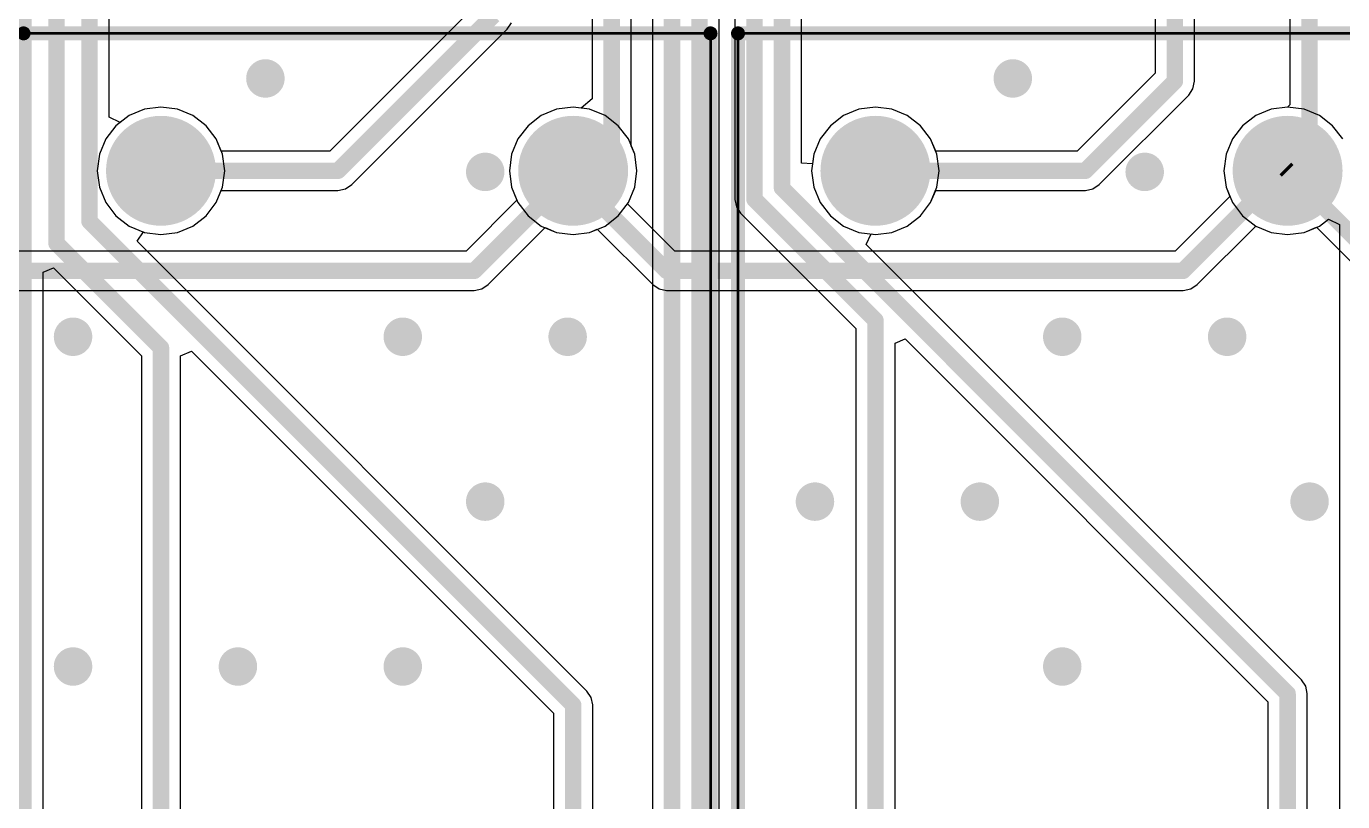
# Model space of a CAD drawing. Header units: millimetres. Extents: x 59 to 152, y 30 to 146.
# Drawn here: x 113.65 to 137.6, y 98.54 to 112.65 of the extents above; entities that cross this region are included whole.
import ezdxf

# ---------------------------------------------------------------- set-up
doc = ezdxf.new("R2010")
doc.units = ezdxf.units.MM
for name, color, linetype in [('BottomLayer', 5, 'Continuous'), ('BottomSolder', 6, 'Continuous'), ('Mechanical1', 6, 'Continuous'), ('Mechanical15', 56, 'Continuous'), ('Mechanical2', 216, 'Continuous'), ('MultiLayer', 9, 'Continuous'), ('PadHoleLayer', 156, 'Continuous'), ('TopLayer', 1, 'Continuous'), ('TopOverlay', 2, 'Continuous'), ('TopSolder', 216, 'Continuous'), ('ViaHoleLayer', 16, 'Continuous')]:
    doc.layers.add(name, color=color, linetype=linetype)

# ---------------------------------------------------------------- blocks, each defined once
blk = doc.blocks.new('S______RTE24024_243')
at = {"layer": 'BottomLayer', "const_width": 0.95}
for points in [[(-13.175, 3.75, 1), (-12.225, 3.75, 1)], [(-13.175, -3.75, 1), (-12.225, -3.75, 1)]]:
    blk.add_lwpolyline(points, format="xyb", close=True, dxfattribs=at)
at = {"layer": 'BottomSolder', "const_width": 1}
for points in [[(-13.2, 3.75, 1), (-12.2, 3.75, 1)], [(-13.2, -3.75, 1), (-12.2, -3.75, 1)]]:
    blk.add_lwpolyline(points, format="xyb", close=True, dxfattribs=at)
at = {"layer": 'Mechanical1', "const_width": 0.05}
for points in [[(-15.2, -6.25), (-15.2, 6.25)], [(15.2, -6.25), (-15.2, -6.25)]]:
    blk.add_lwpolyline(points, dxfattribs=at)
at = {"layer": 'Mechanical1', "const_width": 0.025}
blk.add_lwpolyline([(-15.212, -6.25, 1), (-15.188, -6.25, 1)], format="xyb", close=True, dxfattribs=at)
blk.add_lwpolyline([(-15.212, -6.25, 1), (-15.188, -6.25, 1)], format="xyb", close=True, dxfattribs=at)
at = {"layer": 'Mechanical15', "const_width": 0.05}
for points in [[(-15.2, -6.25), (-15.2, 6.25)], [(15.2, -6.25), (-15.2, -6.25)]]:
    blk.add_lwpolyline(points, dxfattribs=at)
at = {"layer": 'Mechanical15', "const_width": 0.025}
blk.add_lwpolyline([(-15.212, -6.25, 1), (-15.188, -6.25, 1)], format="xyb", close=True, dxfattribs=at)
blk.add_lwpolyline([(-15.212, -6.25, 1), (-15.188, -6.25, 1)], format="xyb", close=True, dxfattribs=at)
at = {"layer": 'Mechanical2', "const_width": 0.05}
for points in [[(-15.2, -6.25), (-15.2, 6.25)], [(15.2, -6.25), (-15.2, -6.25)]]:
    blk.add_lwpolyline(points, dxfattribs=at)
at = {"layer": 'Mechanical2', "const_width": 0.025}
blk.add_lwpolyline([(-15.212, -6.25, 1), (-15.188, -6.25, 1)], format="xyb", close=True, dxfattribs=at)
blk.add_lwpolyline([(-15.212, -6.25, 1), (-15.188, -6.25, 1)], format="xyb", close=True, dxfattribs=at)
at = {"layer": 'MultiLayer', "const_width": 0.95}
for points in [[(-13.175, 3.75, 1), (-12.225, 3.75, 1)], [(-13.175, -3.75, 1), (-12.225, -3.75, 1)]]:
    blk.add_lwpolyline(points, format="xyb", close=True, dxfattribs=at)
at = {"layer": 'PadHoleLayer', "const_width": 0.65}
for points in [[(-13.025, 3.75, 1), (-12.375, 3.75, 1)], [(-13.025, -3.75, 1), (-12.375, -3.75, 1)]]:
    blk.add_lwpolyline(points, format="xyb", close=True, dxfattribs=at)
at = {"layer": 'TopLayer', "const_width": 0.95}
for points in [[(-13.175, 3.75, 1), (-12.225, 3.75, 1)], [(-13.175, -3.75, 1), (-12.225, -3.75, 1)]]:
    blk.add_lwpolyline(points, format="xyb", close=True, dxfattribs=at)
at = {"layer": 'TopOverlay', "const_width": 0.254}
for points in [[(-15.2, -6.25), (-15.2, 6.25)], [(15.2, -6.25), (-15.2, -6.25)]]:
    blk.add_lwpolyline(points, dxfattribs=at)
at = {"layer": 'TopOverlay', "const_width": 0.127}
blk.add_lwpolyline([(-15.264, -6.25, 1), (-15.137, -6.25, 1)], format="xyb", close=True, dxfattribs=at)
blk.add_lwpolyline([(-15.264, -6.25, 1), (-15.137, -6.25, 1)], format="xyb", close=True, dxfattribs=at)
at = {"layer": 'TopSolder', "const_width": 1}
for points in [[(-13.2, 3.75, 1), (-12.2, 3.75, 1)], [(-13.2, -3.75, 1), (-12.2, -3.75, 1)]]:
    blk.add_lwpolyline(points, format="xyb", close=True, dxfattribs=at)
blk = doc.blocks.new('S______RTE24024_331')
at = {"layer": 'BottomLayer', "const_width": 0.95}
for points in [[(-13.175, 3.75, 1), (-12.225, 3.75, 1)], [(-13.175, -3.75, 1), (-12.225, -3.75, 1)]]:
    blk.add_lwpolyline(points, format="xyb", close=True, dxfattribs=at)
at = {"layer": 'BottomSolder', "const_width": 1}
for points in [[(-13.2, 3.75, 1), (-12.2, 3.75, 1)], [(-13.2, -3.75, 1), (-12.2, -3.75, 1)]]:
    blk.add_lwpolyline(points, format="xyb", close=True, dxfattribs=at)
at = {"layer": 'Mechanical1', "const_width": 0.05}
for points in [[(15.2, 6.25), (-15.2, 6.25)], [(-15.2, -6.25), (-15.2, 6.25)]]:
    blk.add_lwpolyline(points, dxfattribs=at)
at = {"layer": 'Mechanical1', "const_width": 0.025}
blk.add_lwpolyline([(-15.212, 6.25, 1), (-15.188, 6.25, 1)], format="xyb", close=True, dxfattribs=at)
blk.add_lwpolyline([(-15.212, 6.25, 1), (-15.188, 6.25, 1)], format="xyb", close=True, dxfattribs=at)
at = {"layer": 'Mechanical15', "const_width": 0.05}
for points in [[(15.2, 6.25), (-15.2, 6.25)], [(-15.2, -6.25), (-15.2, 6.25)]]:
    blk.add_lwpolyline(points, dxfattribs=at)
at = {"layer": 'Mechanical15', "const_width": 0.025}
blk.add_lwpolyline([(-15.212, 6.25, 1), (-15.188, 6.25, 1)], format="xyb", close=True, dxfattribs=at)
blk.add_lwpolyline([(-15.212, 6.25, 1), (-15.188, 6.25, 1)], format="xyb", close=True, dxfattribs=at)
at = {"layer": 'Mechanical2', "const_width": 0.05}
for points in [[(-15.2, -6.25), (-15.2, 6.25)], [(15.2, 6.25), (-15.2, 6.25)]]:
    blk.add_lwpolyline(points, dxfattribs=at)
at = {"layer": 'Mechanical2', "const_width": 0.025}
blk.add_lwpolyline([(-15.212, 6.25, 1), (-15.188, 6.25, 1)], format="xyb", close=True, dxfattribs=at)
blk.add_lwpolyline([(-15.212, 6.25, 1), (-15.188, 6.25, 1)], format="xyb", close=True, dxfattribs=at)
at = {"layer": 'MultiLayer', "const_width": 0.95}
for points in [[(-13.175, 3.75, 1), (-12.225, 3.75, 1)], [(-13.175, -3.75, 1), (-12.225, -3.75, 1)]]:
    blk.add_lwpolyline(points, format="xyb", close=True, dxfattribs=at)
at = {"layer": 'PadHoleLayer', "const_width": 0.65}
for points in [[(-13.025, 3.75, 1), (-12.375, 3.75, 1)], [(-13.025, -3.75, 1), (-12.375, -3.75, 1)]]:
    blk.add_lwpolyline(points, format="xyb", close=True, dxfattribs=at)
at = {"layer": 'TopLayer', "const_width": 0.95}
for points in [[(-13.175, 3.75, 1), (-12.225, 3.75, 1)], [(-13.175, -3.75, 1), (-12.225, -3.75, 1)]]:
    blk.add_lwpolyline(points, format="xyb", close=True, dxfattribs=at)
at = {"layer": 'TopOverlay', "const_width": 0.254}
for points in [[(-15.2, -6.25), (-15.2, 6.25)], [(15.2, 6.25), (-15.2, 6.25)], [(15.2, -6.25), (-15.2, -6.25)]]:
    blk.add_lwpolyline(points, dxfattribs=at)
at = {"layer": 'TopOverlay', "const_width": 0.127}
for points in [[(-15.264, 6.25, 1), (-15.137, 6.25, 1)], [(-15.264, 6.25, 1), (-15.137, 6.25, 1)], [(-15.264, -6.25, 1), (-15.137, -6.25, 1)], [(-15.264, -6.25, 1), (-15.137, -6.25, 1)]]:
    blk.add_lwpolyline(points, format="xyb", close=True, dxfattribs=at)
at = {"layer": 'TopSolder', "const_width": 1}
for points in [[(-13.2, 3.75, 1), (-12.2, 3.75, 1)], [(-13.2, -3.75, 1), (-12.2, -3.75, 1)]]:
    blk.add_lwpolyline(points, format="xyb", close=True, dxfattribs=at)

msp = doc.modelspace()

# ---------------------------------------------------------------- linework, layer by layer
at = {"layer": 'BottomLayer'}
for p, q in [((115.8, 111.14), (115.52, 111.025)), ((116.1, 111.18), (115.8, 111.14)), ((116.4, 111.14), (116.1, 111.18)), ((116.68, 111.025), (116.4, 111.14)), ((123.3, 111.14), (123.02, 111.025)), ((123.6, 111.18), (123.3, 111.14)), ((123.9, 111.14), (123.6, 111.18)), ((124.18, 111.025), (123.9, 111.14)), ((128.8, 111.14), (128.52, 111.025)), ((129.1, 111.18), (128.8, 111.14)), ((129.4, 111.14), (129.1, 111.18)), ((129.68, 111.025), (129.4, 111.14)), ((136.3, 111.14), (136.02, 111.025)), ((136.6, 111.18), (136.3, 111.14)), ((136.9, 111.14), (136.6, 111.18)), ((137.18, 111.025), (136.9, 111.14)), ((115.52, 111.025), (115.28, 110.84)), ((116.92, 110.84), (116.68, 111.025)), ((123.02, 111.025), (122.78, 110.84)), ((124.42, 110.84), (124.18, 111.025)), ((128.52, 111.025), (128.28, 110.84)), ((129.92, 110.84), (129.68, 111.025)), ((136.02, 111.025), (135.78, 110.84)), ((137.42, 110.84), (137.18, 111.025)), ((115.28, 110.84), (115.095, 110.6)), ((117.105, 110.6), (116.92, 110.84)), ((122.78, 110.84), (122.595, 110.6)), ((124.605, 110.6), (124.42, 110.84)), ((128.28, 110.84), (128.095, 110.6)), ((130.105, 110.6), (129.92, 110.84)), ((135.78, 110.84), (135.595, 110.6)), ((137.605, 110.6), (137.42, 110.84)), ((115.095, 110.6), (114.98, 110.32)), ((117.22, 110.32), (117.105, 110.6)), ((122.595, 110.6), (122.48, 110.32)), ((124.72, 110.32), (124.605, 110.6)), ((128.095, 110.6), (127.98, 110.32)), ((130.22, 110.32), (130.105, 110.6)), ((135.595, 110.6), (135.48, 110.32)), ((114.98, 110.32), (114.94, 110.02)), ((117.26, 110.02), (117.22, 110.32)), ((122.48, 110.32), (122.44, 110.02)), ((124.76, 110.02), (124.72, 110.32)), ((127.98, 110.32), (127.94, 110.02)), ((130.26, 110.02), (130.22, 110.32)), ((135.48, 110.32), (135.44, 110.02)), ((114.94, 110.02), (114.98, 109.72)), ((117.22, 109.72), (117.26, 110.02)), ((122.44, 110.02), (122.48, 109.72)), ((124.72, 109.72), (124.76, 110.02)), ((127.94, 110.02), (127.98, 109.72)), ((130.22, 109.72), (130.26, 110.02)), ((135.44, 110.02), (135.48, 109.72)), ((114.98, 109.72), (115.095, 109.44)), ((117.105, 109.44), (117.22, 109.72)), ((122.48, 109.72), (122.578, 109.483)), ((124.605, 109.44), (124.72, 109.72)), ((127.98, 109.72), (128.095, 109.44)), ((130.105, 109.44), (130.22, 109.72)), ((135.48, 109.72), (135.549, 109.553)), ((122.578, 109.483), (121.652, 108.557)), ((135.549, 109.553), (134.552, 108.557)), ((115.095, 109.44), (115.28, 109.2)), ((116.92, 109.2), (117.105, 109.44)), ((124.587, 109.417), (124.605, 109.44)), ((125.448, 108.557), (124.587, 109.417)), ((128.095, 109.44), (128.28, 109.2)), ((129.92, 109.2), (130.105, 109.44)), ((115.28, 109.2), (115.52, 109.015)), ((115.52, 109.015), (115.8, 108.9)), ((116.4, 108.9), (116.68, 109.015)), ((116.68, 109.015), (116.92, 109.2)), ((122.052, 107.948), (123.091, 108.986)), ((123.091, 108.986), (123.3, 108.9)), ((128.28, 109.2), (128.52, 109.015)), ((128.52, 109.015), (128.8, 108.9)), ((129.4, 108.9), (129.68, 109.015)), ((129.68, 109.015), (129.92, 109.2)), ((134.952, 107.948), (136.02, 109.015)), ((136.02, 109.015), (136.3, 108.9)), ((136.9, 108.9), (137.123, 108.992)), ((137.123, 108.992), (138.343, 107.772)), ((115.8, 108.9), (116.1, 108.86)), ((116.1, 108.86), (116.4, 108.9)), ((123.3, 108.9), (123.6, 108.86)), ((123.6, 108.86), (123.9, 108.9)), ((123.9, 108.9), (124.038, 108.957)), ((124.038, 108.957), (125.048, 107.948)), ((128.8, 108.9), (129.1, 108.86)), ((129.1, 108.86), (129.4, 108.9)), ((136.3, 108.9), (136.6, 108.86)), ((136.6, 108.86), (136.9, 108.9)), ((121.652, 108.557), (112.348, 108.557)), ((134.552, 108.557), (125.448, 108.557)), ((112.2, 107.843), (121.8, 107.843)), ((121.8, 107.843), (121.937, 107.87)), ((121.937, 107.87), (122.052, 107.948)), ((125.048, 107.948), (125.163, 107.87)), ((125.163, 107.87), (125.3, 107.843)), ((125.3, 107.843), (134.7, 107.843)), ((134.7, 107.843), (134.837, 107.87)), ((134.837, 107.87), (134.952, 107.948))]:
    msp.add_line(p, q, dxfattribs=at)
for points, const_width in [([(117.85, 111.7, 1), (118.15, 111.7, 1)], 0.3), ([(131.45, 111.7, 1), (131.75, 111.7, 1)], 0.3), ([(121.85, 110, 1), (122.15, 110, 1)], 0.3), ([(133.85, 110, 1), (134.15, 110, 1)], 0.3), ([(136.485, 110.06, 1), (136.635, 110.06, 1)], 0.15), ([(136.485, 110.06, 1), (136.635, 110.06, 1)], 0.15), ([(123.475, 109.95, 1), (123.625, 109.95, 1)], 0.15), ([(123.475, 109.95, 1), (123.625, 109.95, 1)], 0.15), ([(136.525, 110.02, 1), (136.675, 110.02, 1)], 0.15), ([(136.525, 110.02, 1), (136.675, 110.02, 1)], 0.15), ([(121.725, 108.2, 1), (121.875, 108.2, 1)], 0.15), ([(121.725, 108.2, 1), (121.875, 108.2, 1)], 0.15), ([(125.225, 108.2, 1), (125.375, 108.2, 1)], 0.15), ([(125.225, 108.2, 1), (125.375, 108.2, 1)], 0.15), ([(134.625, 108.2, 1), (134.775, 108.2, 1)], 0.15), ([(134.625, 108.2, 1), (134.775, 108.2, 1)], 0.15), ([(114.35, 107, 1), (114.65, 107, 1)], 0.3), ([(120.35, 107, 1), (120.65, 107, 1)], 0.3), ([(123.35, 107, 1), (123.65, 107, 1)], 0.3), ([(132.35, 107, 1), (132.65, 107, 1)], 0.3), ([(135.35, 107, 1), (135.65, 107, 1)], 0.3), ([(121.85, 104, 1), (122.15, 104, 1)], 0.3), ([(127.85, 104, 1), (128.15, 104, 1)], 0.3), ([(130.85, 104, 1), (131.15, 104, 1)], 0.3), ([(136.85, 104, 1), (137.15, 104, 1)], 0.3), ([(114.35, 101, 1), (114.65, 101, 1)], 0.3), ([(117.35, 101, 1), (117.65, 101, 1)], 0.3), ([(120.35, 101, 1), (120.65, 101, 1)], 0.3), ([(132.35, 101, 1), (132.65, 101, 1)], 0.3)]:
    msp.add_lwpolyline(points, format="xyb", close=True, dxfattribs=dict(at, const_width=const_width))
at = {"layer": 'BottomLayer', "const_width": 0.3}
for points in [[(134.7, 108.2), (136.56, 110.06)], [(136.56, 110.06), (136.6, 110.02)], [(121.8, 108.2), (123.55, 109.95)], [(123.55, 109.95), (125.3, 108.2)], [(136.6, 110.02), (138.7, 107.92)], [(112.2, 108.2), (121.8, 108.2)], [(125.3, 108.2), (134.7, 108.2)]]:
    msp.add_lwpolyline(points, dxfattribs=at)
at = {"layer": 'BottomSolder', "const_width": 0.35}
for points in [[(117.825, 111.7, 1), (118.175, 111.7, 1)], [(131.425, 111.7, 1), (131.775, 111.7, 1)], [(121.825, 110, 1), (122.175, 110, 1)], [(133.825, 110, 1), (134.175, 110, 1)], [(114.325, 107, 1), (114.675, 107, 1)], [(120.325, 107, 1), (120.675, 107, 1)], [(123.325, 107, 1), (123.675, 107, 1)], [(132.325, 107, 1), (132.675, 107, 1)], [(135.325, 107, 1), (135.675, 107, 1)], [(121.825, 104, 1), (122.175, 104, 1)], [(127.825, 104, 1), (128.175, 104, 1)], [(130.825, 104, 1), (131.175, 104, 1)], [(136.825, 104, 1), (137.175, 104, 1)], [(114.325, 101, 1), (114.675, 101, 1)], [(117.325, 101, 1), (117.675, 101, 1)], [(120.325, 101, 1), (120.675, 101, 1)], [(132.325, 101, 1), (132.675, 101, 1)]]:
    msp.add_lwpolyline(points, format="xyb", close=True, dxfattribs=at)
at = {"layer": 'MultiLayer', "const_width": 0.3}
for points in [[(117.85, 111.7, 1), (118.15, 111.7, 1)], [(131.45, 111.7, 1), (131.75, 111.7, 1)], [(121.85, 110, 1), (122.15, 110, 1)], [(133.85, 110, 1), (134.15, 110, 1)], [(114.35, 107, 1), (114.65, 107, 1)], [(120.35, 107, 1), (120.65, 107, 1)], [(123.35, 107, 1), (123.65, 107, 1)], [(132.35, 107, 1), (132.65, 107, 1)], [(135.35, 107, 1), (135.65, 107, 1)], [(121.85, 104, 1), (122.15, 104, 1)], [(127.85, 104, 1), (128.15, 104, 1)], [(130.85, 104, 1), (131.15, 104, 1)], [(136.85, 104, 1), (137.15, 104, 1)], [(114.35, 101, 1), (114.65, 101, 1)], [(117.35, 101, 1), (117.65, 101, 1)], [(120.35, 101, 1), (120.65, 101, 1)], [(132.35, 101, 1), (132.65, 101, 1)]]:
    msp.add_lwpolyline(points, format="xyb", close=True, dxfattribs=at)
at = {"layer": 'TopLayer'}
for p, q in [((126.257, 92.1), (126.257, 123.596)), ((126.543, 117.007), (126.543, 109.5)), ((127.757, 110.161), (127.757, 116.652)), ((115.157, 110.997), (115.157, 116.052)), ((134.191, 114.527), (134.191, 111.796)), ((134.905, 111.648), (134.905, 114.527)), ((123.943, 113.091), (123.943, 111.329)), ((124.657, 110.474), (124.657, 113.091)), ((125.043, 113.091), (125.043, 94.8)), ((136.643, 113.091), (136.643, 111.218)), ((121.793, 112.998), (119.172, 110.377)), ((119.572, 109.768), (122.402, 112.598)), ((122.402, 112.598), (122.48, 112.713)), ((134.191, 111.796), (132.772, 110.377)), ((134.878, 111.512), (134.905, 111.648)), ((133.172, 109.768), (134.8, 111.396)), ((134.8, 111.396), (134.878, 111.512)), ((115.8, 111.14), (115.52, 111.025)), ((116.1, 111.18), (115.8, 111.14)), ((116.4, 111.14), (116.1, 111.18)), ((116.68, 111.025), (116.4, 111.14)), ((123.3, 111.14), (123.02, 111.025)), ((123.6, 111.18), (123.3, 111.14)), ((123.743, 111.161), (123.6, 111.18)), ((123.943, 111.329), (123.743, 111.161)), ((128.8, 111.14), (128.52, 111.025)), ((129.1, 111.18), (128.8, 111.14)), ((129.4, 111.14), (129.1, 111.18)), ((129.68, 111.025), (129.4, 111.14)), ((136.3, 111.14), (136.02, 111.025)), ((136.6, 111.18), (136.3, 111.14)), ((136.643, 111.218), (136.6, 111.18)), ((115.357, 110.899), (115.157, 110.997)), ((115.52, 111.025), (115.357, 110.899)), ((116.92, 110.84), (116.68, 111.025)), ((123.02, 111.025), (122.78, 110.84)), ((128.52, 111.025), (128.28, 110.84)), ((129.92, 110.84), (129.68, 111.025)), ((136.02, 111.025), (135.78, 110.84)), ((117.105, 110.6), (116.92, 110.84)), ((122.78, 110.84), (122.595, 110.6)), ((128.28, 110.84), (128.095, 110.6)), ((130.105, 110.6), (129.92, 110.84)), ((135.78, 110.84), (135.595, 110.6)), ((117.197, 110.377), (117.105, 110.6)), ((122.595, 110.6), (122.48, 110.32)), ((124.72, 110.32), (124.657, 110.474)), ((128.095, 110.6), (127.98, 110.32)), ((130.197, 110.377), (130.105, 110.6)), ((135.595, 110.6), (135.48, 110.32)), ((119.172, 110.377), (117.197, 110.377)), ((122.48, 110.32), (122.44, 110.02)), ((124.76, 110.02), (124.72, 110.32)), ((127.98, 110.32), (127.957, 110.147)), ((132.772, 110.377), (130.197, 110.377)), ((135.48, 110.32), (135.44, 110.02)), ((122.44, 110.02), (122.48, 109.72)), ((124.72, 109.72), (124.76, 110.02)), ((127.957, 110.147), (127.757, 110.161)), ((135.44, 110.02), (135.48, 109.72)), ((119.457, 109.69), (119.572, 109.768)), ((122.48, 109.72), (122.595, 109.44)), ((124.605, 109.44), (124.72, 109.72)), ((133.057, 109.69), (133.172, 109.768)), ((135.48, 109.72), (135.595, 109.44)), ((117.105, 109.44), (117.197, 109.663)), ((117.197, 109.663), (119.32, 109.663)), ((119.32, 109.663), (119.457, 109.69)), ((126.543, 109.5), (126.57, 109.363)), ((130.105, 109.44), (130.197, 109.663)), ((130.197, 109.663), (132.92, 109.663)), ((132.92, 109.663), (133.057, 109.69)), ((116.92, 109.2), (117.105, 109.44)), ((122.595, 109.44), (122.78, 109.2)), ((124.42, 109.2), (124.605, 109.44)), ((126.57, 109.363), (126.648, 109.248)), ((126.648, 109.248), (128.743, 107.152)), ((129.92, 109.2), (130.105, 109.44)), ((135.595, 109.44), (135.78, 109.2)), ((116.4, 108.9), (116.68, 109.015)), ((116.68, 109.015), (116.92, 109.2)), ((122.78, 109.2), (123.02, 109.015)), ((123.02, 109.015), (123.3, 108.9)), ((123.9, 108.9), (124.18, 109.015)), ((124.18, 109.015), (124.42, 109.2)), ((129.4, 108.9), (129.68, 109.015)), ((129.68, 109.015), (129.92, 109.2)), ((135.78, 109.2), (136.02, 109.015)), ((136.02, 109.015), (136.3, 108.9)), ((136.9, 108.9), (137.18, 109.015)), ((137.18, 109.015), (137.343, 109.141)), ((137.343, 109.141), (137.543, 109.043)), ((137.543, 109.043), (137.543, 95.757)), ((115.666, 108.738), (115.78, 108.908)), ((115.78, 108.908), (115.8, 108.9)), ((115.8, 108.9), (116.1, 108.86)), ((116.1, 108.86), (116.4, 108.9)), ((123.3, 108.9), (123.6, 108.86)), ((123.6, 108.86), (123.9, 108.9)), ((128.931, 108.681), (129.025, 108.87)), ((129.025, 108.87), (129.1, 108.86)), ((129.1, 108.86), (129.4, 108.9)), ((136.3, 108.9), (136.6, 108.86)), ((136.6, 108.86), (136.9, 108.9)), ((123.852, 100.552), (115.666, 108.738)), ((136.852, 100.759), (128.931, 108.681)), ((113.957, 108.177), (114.142, 108.254)), ((113.957, 92.8), (113.957, 108.177)), ((114.142, 108.254), (115.743, 106.652)), ((128.743, 107.152), (128.743, 95.877)), ((129.457, 106.884), (129.642, 106.961)), ((129.457, 95.877), (129.457, 106.884)), ((129.642, 106.961), (136.243, 100.359)), ((115.743, 106.652), (115.743, 95.877)), ((116.457, 106.656), (116.657, 106.738)), ((116.457, 95.877), (116.457, 106.656)), ((116.657, 106.738), (123.243, 100.152)), ((136.93, 100.644), (136.852, 100.759)), ((136.957, 100.507), (136.93, 100.644)), ((123.93, 100.437), (123.852, 100.552)), ((123.957, 100.3), (123.93, 100.437)), ((136.957, 95.877), (136.957, 100.507)), ((123.243, 100.152), (123.243, 95.877)), ((123.957, 95.877), (123.957, 100.3)), ((136.243, 100.359), (136.243, 95.877))]:
    msp.add_line(p, q, dxfattribs=at)
at = {"layer": 'TopLayer', "const_width": 0.3}
for points in [[(125.9, 92.1), (125.9, 127.2)], [(113.6, 92.8), (113.6, 126.9)], [(125.4, 94.8), (125.4, 126.2)], [(114.2, 108.7), (114.2, 118.026)], [(126.9, 109.5), (126.9, 117.007)], [(127.4, 109.707), (127.4, 116.8)], [(114.8, 109.1), (114.8, 116.2)], [(134.548, 111.648), (134.548, 115.027)], [(124.3, 110.22), (124.3, 113.85)], [(137, 110.12), (137, 113.85)], [(119.32, 110.02), (122.15, 112.85)], [(132.92, 110.02), (134.548, 111.648)], [(124.1, 110.02), (124.3, 110.22)], [(137, 110.12), (137.1, 110.02)], [(116.6, 110.02), (119.32, 110.02)], [(129.6, 110.02), (132.92, 110.02)], [(127.4, 109.707), (136.6, 100.507)], [(126.9, 109.5), (129.1, 107.3)], [(114.8, 109.1), (123.6, 100.3)], [(114.2, 108.7), (116.1, 106.8)], [(129.1, 95.28), (129.1, 107.3)], [(116.1, 95.28), (116.1, 106.8)], [(136.6, 95.28), (136.6, 100.507)], [(123.6, 95.28), (123.6, 100.3)]]:
    msp.add_lwpolyline(points, dxfattribs=at)
at = {"layer": 'TopLayer'}
for points, const_width in [([(117.85, 111.7, 1), (118.15, 111.7, 1)], 0.3), ([(131.45, 111.7, 1), (131.75, 111.7, 1)], 0.3), ([(134.473, 111.648, 1), (134.623, 111.648, 1)], 0.15), ([(134.473, 111.648, 1), (134.623, 111.648, 1)], 0.15), ([(121.85, 110, 1), (122.15, 110, 1)], 0.3), ([(124.225, 110.22, 1), (124.375, 110.22, 1)], 0.15), ([(124.225, 110.22, 1), (124.375, 110.22, 1)], 0.15), ([(133.85, 110, 1), (134.15, 110, 1)], 0.3), ([(136.925, 110.12, 1), (137.075, 110.12, 1)], 0.15), ([(136.925, 110.12, 1), (137.075, 110.12, 1)], 0.15), ([(116.525, 110.02, 1), (116.675, 110.02, 1)], 0.15), ([(119.245, 110.02, 1), (119.395, 110.02, 1)], 0.15), ([(119.245, 110.02, 1), (119.395, 110.02, 1)], 0.15), ([(124.025, 110.02, 1), (124.175, 110.02, 1)], 0.15), ([(129.525, 110.02, 1), (129.675, 110.02, 1)], 0.15), ([(132.845, 110.02, 1), (132.995, 110.02, 1)], 0.15), ([(132.845, 110.02, 1), (132.995, 110.02, 1)], 0.15), ([(137.025, 110.02, 1), (137.175, 110.02, 1)], 0.15), ([(127.325, 109.707, 1), (127.475, 109.707, 1)], 0.15), ([(127.325, 109.707, 1), (127.475, 109.707, 1)], 0.15), ([(126.825, 109.5, 1), (126.975, 109.5, 1)], 0.15), ([(126.825, 109.5, 1), (126.975, 109.5, 1)], 0.15), ([(114.725, 109.1, 1), (114.875, 109.1, 1)], 0.15), ([(114.725, 109.1, 1), (114.875, 109.1, 1)], 0.15), ([(114.125, 108.7, 1), (114.275, 108.7, 1)], 0.15), ([(114.125, 108.7, 1), (114.275, 108.7, 1)], 0.15), ([(129.025, 107.3, 1), (129.175, 107.3, 1)], 0.15), ([(129.025, 107.3, 1), (129.175, 107.3, 1)], 0.15), ([(114.35, 107, 1), (114.65, 107, 1)], 0.3), ([(120.35, 107, 1), (120.65, 107, 1)], 0.3), ([(123.35, 107, 1), (123.65, 107, 1)], 0.3), ([(132.35, 107, 1), (132.65, 107, 1)], 0.3), ([(135.35, 107, 1), (135.65, 107, 1)], 0.3), ([(116.025, 106.8, 1), (116.175, 106.8, 1)], 0.15), ([(116.025, 106.8, 1), (116.175, 106.8, 1)], 0.15), ([(121.85, 104, 1), (122.15, 104, 1)], 0.3), ([(127.85, 104, 1), (128.15, 104, 1)], 0.3), ([(130.85, 104, 1), (131.15, 104, 1)], 0.3), ([(136.85, 104, 1), (137.15, 104, 1)], 0.3), ([(114.35, 101, 1), (114.65, 101, 1)], 0.3), ([(117.35, 101, 1), (117.65, 101, 1)], 0.3), ([(120.35, 101, 1), (120.65, 101, 1)], 0.3), ([(132.35, 101, 1), (132.65, 101, 1)], 0.3), ([(136.525, 100.507, 1), (136.675, 100.507, 1)], 0.15), ([(136.525, 100.507, 1), (136.675, 100.507, 1)], 0.15), ([(123.525, 100.3, 1), (123.675, 100.3, 1)], 0.15), ([(123.525, 100.3, 1), (123.675, 100.3, 1)], 0.15)]:
    msp.add_lwpolyline(points, format="xyb", close=True, dxfattribs=dict(at, const_width=const_width))
at = {"layer": 'TopSolder', "const_width": 0.35}
for points in [[(117.825, 111.7, 1), (118.175, 111.7, 1)], [(131.425, 111.7, 1), (131.775, 111.7, 1)], [(121.825, 110, 1), (122.175, 110, 1)], [(133.825, 110, 1), (134.175, 110, 1)], [(114.325, 107, 1), (114.675, 107, 1)], [(120.325, 107, 1), (120.675, 107, 1)], [(123.325, 107, 1), (123.675, 107, 1)], [(132.325, 107, 1), (132.675, 107, 1)], [(135.325, 107, 1), (135.675, 107, 1)], [(121.825, 104, 1), (122.175, 104, 1)], [(127.825, 104, 1), (128.175, 104, 1)], [(130.825, 104, 1), (131.175, 104, 1)], [(136.825, 104, 1), (137.175, 104, 1)], [(114.325, 101, 1), (114.675, 101, 1)], [(117.325, 101, 1), (117.675, 101, 1)], [(120.325, 101, 1), (120.675, 101, 1)], [(132.325, 101, 1), (132.675, 101, 1)]]:
    msp.add_lwpolyline(points, format="xyb", close=True, dxfattribs=at)
at = {"layer": 'ViaHoleLayer', "const_width": 0.15}
for points in [[(117.925, 111.7, 1), (118.075, 111.7, 1)], [(131.525, 111.7, 1), (131.675, 111.7, 1)], [(121.925, 110, 1), (122.075, 110, 1)], [(133.925, 110, 1), (134.075, 110, 1)], [(114.425, 107, 1), (114.575, 107, 1)], [(120.425, 107, 1), (120.575, 107, 1)], [(123.425, 107, 1), (123.575, 107, 1)], [(132.425, 107, 1), (132.575, 107, 1)], [(135.425, 107, 1), (135.575, 107, 1)], [(121.925, 104, 1), (122.075, 104, 1)], [(127.925, 104, 1), (128.075, 104, 1)], [(130.925, 104, 1), (131.075, 104, 1)], [(136.925, 104, 1), (137.075, 104, 1)], [(114.425, 101, 1), (114.575, 101, 1)], [(117.425, 101, 1), (117.575, 101, 1)], [(120.425, 101, 1), (120.575, 101, 1)], [(132.425, 101, 1), (132.575, 101, 1)]]:
    msp.add_lwpolyline(points, format="xyb", close=True, dxfattribs=at)

# ---------------------------------------------------------------- block references
at = {"rotation": 270}
for name, p in [('S______RTE24024_331', (119.85, 97.32)), ('S______RTE24024_243', (132.85, 97.32))]:
    msp.add_blockref(name, p, dxfattribs=at)

doc.saveas('drawing.dxf')
